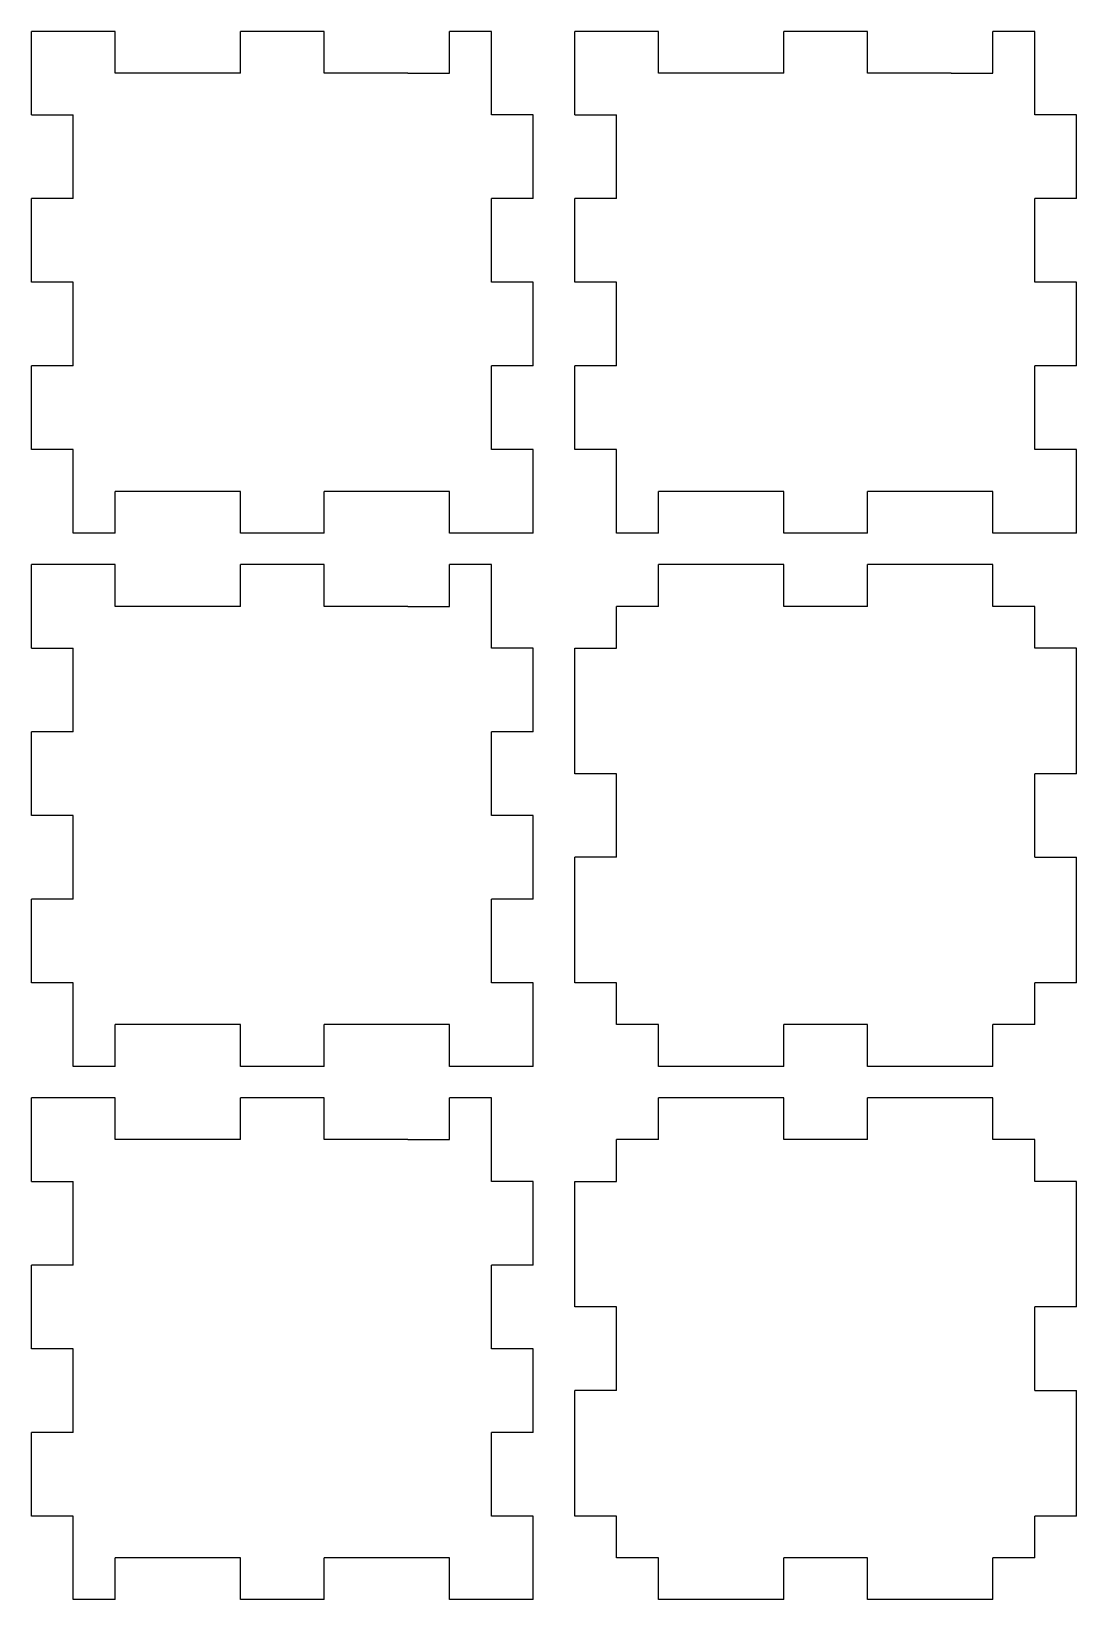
# Model space of a CAD drawing. Extents: x -1 to 101, y -155 to 131.
# Drawn here: x 22.1 to 101.3, y -154.9 to -36 of the extents above.
import ezdxf

# ---------------------------------------------------------------- set-up
doc = ezdxf.new("R2010")
doc.units = 0
doc.layers.get('0').update_dxf_attribs({"linetype": 'CONTINUOUS'})

msp = doc.modelspace()

# ---------------------------------------------------------------- linework, layer by layer
at = {"color": 4}
for p, q in [((22.064057, -39.164918), (22.064057, -35.994916)), ((25.234057, -35.994916), (22.064057, -35.994916)), ((28.404058, -35.994916), (25.234057, -35.994916)), ((28.404058, -39.164918), (28.404058, -35.994916)), ((41.084057, -35.994916), (37.914058, -35.994916)), ((37.914058, -39.164918), (37.914058, -35.994916)), ((44.254056, -35.994916), (41.084057, -35.994916)), ((44.254056, -39.164918), (44.254056, -35.994916)), ((53.764056, -39.164918), (53.764056, -35.994916)), ((56.934058, -35.994916), (53.764056, -35.994916)), ((56.934058, -39.164918), (56.934058, -35.994916)), ((63.239901, -39.164918), (63.239901, -35.994916)), ((66.409903, -35.994916), (63.239901, -35.994916)), ((69.579902, -35.994916), (66.409903, -35.994916)), ((69.579902, -39.164918), (69.579902, -35.994916)), ((82.259901, -35.994916), (79.089902, -35.994916)), ((79.089902, -39.164918), (79.089902, -35.994916)), ((85.429903, -35.994916), (82.259901, -35.994916)), ((85.429903, -39.164918), (85.429903, -35.994916)), ((94.939903, -39.164918), (94.939903, -35.994916)), ((98.109902, -35.994916), (94.939903, -35.994916)), ((98.109902, -39.164918), (98.109902, -35.994916)), ((22.064057, -42.334917), (22.064057, -39.164918)), ((31.574057, -39.164918), (28.404058, -39.164918)), ((37.914058, -39.164918), (31.574057, -39.164918)), ((50.594057, -39.164918), (44.254056, -39.164918)), ((50.594057, -39.164918), (53.764056, -39.164918)), ((56.934058, -42.334917), (56.934058, -39.164918)), ((63.239901, -42.334917), (63.239901, -39.164918)), ((72.749901, -39.164918), (69.579902, -39.164918)), ((79.089902, -39.164918), (72.749901, -39.164918)), ((91.769904, -39.164918), (85.429903, -39.164918)), ((91.769904, -39.164918), (94.939903, -39.164918)), ((98.109902, -42.334917), (98.109902, -39.164918)), ((22.064057, -42.334917), (25.234057, -42.334917)), ((25.234057, -45.504916), (25.234057, -42.334917)), ((60.104057, -42.334917), (56.934058, -42.334917)), ((60.104057, -45.504916), (60.104057, -42.334917)), ((63.239901, -42.334917), (66.409903, -42.334917)), ((66.409903, -45.504916), (66.409903, -42.334917)), ((101.279904, -42.334917), (98.109902, -42.334917)), ((101.279904, -45.504916), (101.279904, -42.334917)), ((25.234057, -48.674917), (25.234057, -45.504916)), ((60.104057, -48.674917), (60.104057, -45.504916)), ((66.409903, -48.674917), (66.409903, -45.504916)), ((101.279904, -48.674917), (101.279904, -45.504916)), ((22.064057, -51.844916), (22.064057, -48.674917)), ((25.234057, -48.674917), (22.064057, -48.674917)), ((56.934058, -51.844916), (56.934058, -48.674917)), ((60.104057, -48.674917), (56.934058, -48.674917)), ((63.239901, -51.844916), (63.239901, -48.674917)), ((66.409903, -48.674917), (63.239901, -48.674917)), ((98.109902, -51.844916), (98.109902, -48.674917)), ((101.279904, -48.674917), (98.109902, -48.674917)), ((22.064057, -55.014916), (22.064057, -51.844916)), ((56.934058, -55.014916), (56.934058, -51.844916)), ((63.239901, -55.014916), (63.239901, -51.844916)), ((98.109902, -55.014916), (98.109902, -51.844916)), ((25.234057, -55.014916), (22.064057, -55.014916)), ((25.234057, -58.184917), (25.234057, -55.014916)), ((60.104057, -55.014916), (56.934058, -55.014916)), ((60.104057, -58.184917), (60.104057, -55.014916)), ((66.409903, -55.014916), (63.239901, -55.014916)), ((66.409903, -58.184917), (66.409903, -55.014916)), ((101.279904, -55.014916), (98.109902, -55.014916)), ((101.279904, -58.184917), (101.279904, -55.014916)), ((25.234057, -61.354916), (25.234057, -58.184917)), ((60.104057, -61.354916), (60.104057, -58.184917)), ((66.409903, -61.354916), (66.409903, -58.184917)), ((101.279904, -61.354916), (101.279904, -58.184917)), ((22.064057, -64.524915), (22.064057, -61.354916)), ((25.234057, -61.354916), (22.064057, -61.354916)), ((56.934058, -64.524915), (56.934058, -61.354916)), ((60.104057, -61.354916), (56.934058, -61.354916)), ((63.239901, -64.524915), (63.239901, -61.354916)), ((66.409903, -61.354916), (63.239901, -61.354916)), ((98.109902, -64.524915), (98.109902, -61.354916)), ((101.279904, -61.354916), (98.109902, -61.354916)), ((22.064057, -67.694917), (22.064057, -64.524915)), ((56.934058, -67.694917), (56.934058, -64.524915)), ((63.239901, -67.694917), (63.239901, -64.524915)), ((98.109902, -67.694917), (98.109902, -64.524915)), ((25.234057, -67.694917), (22.064057, -67.694917)), ((25.234057, -70.864916), (25.234057, -67.694917)), ((60.104057, -67.694917), (56.934058, -67.694917)), ((60.104057, -70.864916), (60.104057, -67.694917)), ((66.409903, -67.694917), (63.239901, -67.694917)), ((66.409903, -70.864916), (66.409903, -67.694917)), ((101.279904, -67.694917), (98.109902, -67.694917)), ((101.279904, -70.864916), (101.279904, -67.694917)), ((25.234057, -74.034915), (25.234057, -70.864916)), ((28.404058, -74.034915), (28.404058, -70.864916)), ((31.574057, -70.864916), (28.404058, -70.864916)), ((34.744056, -70.864916), (31.574057, -70.864916)), ((37.914058, -70.864916), (34.744056, -70.864916)), ((37.914058, -74.034915), (37.914058, -70.864916)), ((47.424058, -70.864916), (44.254056, -70.864916)), ((44.254056, -74.034915), (44.254056, -70.864916)), ((50.594057, -70.864916), (47.424058, -70.864916)), ((53.764056, -70.864916), (50.594057, -70.864916)), ((53.764056, -74.034915), (53.764056, -70.864916)), ((60.104057, -74.034915), (60.104057, -70.864916)), ((66.409903, -74.034915), (66.409903, -70.864916)), ((69.579902, -74.034915), (69.579902, -70.864916)), ((72.749901, -70.864916), (69.579902, -70.864916)), ((75.919903, -70.864916), (72.749901, -70.864916)), ((79.089902, -70.864916), (75.919903, -70.864916)), ((79.089902, -74.034915), (79.089902, -70.864916)), ((88.599902, -70.864916), (85.429903, -70.864916)), ((85.429903, -74.034915), (85.429903, -70.864916)), ((91.769904, -70.864916), (88.599902, -70.864916)), ((94.939903, -70.864916), (91.769904, -70.864916)), ((94.939903, -74.034915), (94.939903, -70.864916)), ((101.279904, -74.034915), (101.279904, -70.864916)), ((28.404058, -74.034915), (25.234057, -74.034915)), ((41.084057, -74.034915), (37.914058, -74.034915)), ((44.254056, -74.034915), (41.084057, -74.034915)), ((56.934058, -74.034915), (53.764056, -74.034915)), ((60.104057, -74.034915), (56.934058, -74.034915)), ((69.579902, -74.034915), (66.409903, -74.034915)), ((82.259901, -74.034915), (79.089902, -74.034915)), ((85.429903, -74.034915), (82.259901, -74.034915)), ((98.109902, -74.034915), (94.939903, -74.034915)), ((101.279904, -74.034915), (98.109902, -74.034915)), ((25.234057, -76.419117), (22.064057, -76.419117)), ((22.064057, -79.589119), (22.064057, -76.419117)), ((28.404058, -76.419117), (25.234057, -76.419117)), ((28.404058, -79.589119), (28.404058, -76.419117)), ((37.914058, -79.589119), (37.914058, -76.419117)), ((41.084057, -76.419117), (37.914058, -76.419117)), ((44.254056, -76.419117), (41.084057, -76.419117)), ((44.254056, -79.589119), (44.254056, -76.419117)), ((56.934058, -76.419117), (53.764056, -76.419117)), ((53.764056, -79.589119), (53.764056, -76.419117)), ((56.934058, -79.589119), (56.934058, -76.419117)), ((69.579902, -79.589119), (69.579902, -76.419117)), ((72.749901, -76.419117), (69.579902, -76.419117)), ((75.919903, -76.419117), (72.749901, -76.419117)), ((79.089902, -76.419117), (75.919903, -76.419117)), ((79.089902, -79.589119), (79.089902, -76.419117)), ((88.599902, -76.419117), (85.429903, -76.419117)), ((85.429903, -79.589119), (85.429903, -76.419117)), ((91.769904, -76.419117), (88.599902, -76.419117)), ((94.939903, -76.419117), (91.769904, -76.419117)), ((94.939903, -79.589119), (94.939903, -76.419117)), ((22.064057, -82.759118), (22.064057, -79.589119)), ((31.574057, -79.589119), (28.404058, -79.589119)), ((37.914058, -79.589119), (31.574057, -79.589119)), ((50.594057, -79.589119), (44.254056, -79.589119)), ((50.594057, -79.589119), (53.764056, -79.589119)), ((56.934058, -82.759118), (56.934058, -79.589119)), ((66.409903, -82.759118), (66.409903, -79.589119)), ((69.579902, -79.589119), (66.409903, -79.589119)), ((82.259901, -79.589119), (79.089902, -79.589119)), ((85.429903, -79.589119), (82.259901, -79.589119)), ((98.109902, -79.589119), (94.939903, -79.589119)), ((98.109902, -82.759118), (98.109902, -79.589119)), ((22.064057, -82.759118), (25.234057, -82.759118)), ((25.234057, -85.929117), (25.234057, -82.759118)), ((60.104057, -82.759118), (56.934058, -82.759118)), ((60.104057, -85.929117), (60.104057, -82.759118)), ((63.239901, -82.759118), (66.409903, -82.759118)), ((63.239901, -85.929117), (63.239901, -82.759118)), ((101.279904, -82.759118), (98.109902, -82.759118)), ((101.279904, -85.929117), (101.279904, -82.759118)), ((25.234057, -89.099119), (25.234057, -85.929117)), ((60.104057, -89.099119), (60.104057, -85.929117)), ((63.239901, -89.099119), (63.239901, -85.929117)), ((101.279904, -89.099119), (101.279904, -85.929117)), ((25.234057, -89.099119), (22.064057, -89.099119)), ((22.064057, -92.269118), (22.064057, -89.099119)), ((60.104057, -89.099119), (56.934058, -89.099119)), ((56.934058, -92.269118), (56.934058, -89.099119)), ((63.239901, -92.269118), (63.239901, -89.099119)), ((101.279904, -92.269118), (101.279904, -89.099119)), ((22.064057, -95.439117), (22.064057, -92.269118)), ((56.934058, -95.439117), (56.934058, -92.269118)), ((66.409903, -92.269118), (63.239901, -92.269118)), ((66.409903, -95.439117), (66.409903, -92.269118)), ((98.109902, -95.439117), (98.109902, -92.269118)), ((101.279904, -92.269118), (98.109902, -92.269118)), ((25.234057, -95.439117), (22.064057, -95.439117)), ((25.234057, -98.609119), (25.234057, -95.439117)), ((60.104057, -95.439117), (56.934058, -95.439117)), ((60.104057, -98.609119), (60.104057, -95.439117)), ((66.409903, -98.609119), (66.409903, -95.439117)), ((98.109902, -98.609119), (98.109902, -95.439117)), ((25.234057, -101.779118), (25.234057, -98.609119)), ((60.104057, -101.779118), (60.104057, -98.609119)), ((63.239901, -101.779118), (63.239901, -98.609119)), ((66.409903, -98.609119), (63.239901, -98.609119)), ((98.109902, -98.609119), (101.279904, -98.609119)), ((101.279904, -101.779118), (101.279904, -98.609119)), ((25.234057, -101.779118), (22.064057, -101.779118)), ((22.064057, -104.949117), (22.064057, -101.779118)), ((60.104057, -101.779118), (56.934058, -101.779118)), ((56.934058, -104.949117), (56.934058, -101.779118)), ((63.239901, -104.949117), (63.239901, -101.779118)), ((101.279904, -104.949117), (101.279904, -101.779118)), ((22.064057, -108.119119), (22.064057, -104.949117)), ((56.934058, -108.119119), (56.934058, -104.949117)), ((63.239901, -108.119119), (63.239901, -104.949117)), ((101.279904, -108.119119), (101.279904, -104.949117)), ((25.234057, -108.119119), (22.064057, -108.119119)), ((25.234057, -111.289118), (25.234057, -108.119119)), ((60.104057, -108.119119), (56.934058, -108.119119)), ((60.104057, -111.289118), (60.104057, -108.119119)), ((66.409903, -108.119119), (63.239901, -108.119119)), ((66.409903, -111.289118), (66.409903, -108.119119)), ((101.279904, -108.119119), (98.109902, -108.119119)), ((98.109902, -111.289118), (98.109902, -108.119119)), ((25.234057, -114.459117), (25.234057, -111.289118)), ((31.574057, -111.289118), (28.404058, -111.289118)), ((28.404058, -114.459117), (28.404058, -111.289118)), ((34.744056, -111.289118), (31.574057, -111.289118)), ((37.914058, -111.289118), (34.744056, -111.289118)), ((37.914058, -114.459117), (37.914058, -111.289118)), ((44.254056, -114.459117), (44.254056, -111.289118)), ((47.424058, -111.289118), (44.254056, -111.289118)), ((50.594057, -111.289118), (47.424058, -111.289118)), ((53.764056, -111.289118), (50.594057, -111.289118)), ((53.764056, -114.459117), (53.764056, -111.289118)), ((60.104057, -114.459117), (60.104057, -111.289118)), ((69.579902, -111.289118), (66.409903, -111.289118)), ((69.579902, -114.459117), (69.579902, -111.289118)), ((82.259901, -111.289118), (79.089902, -111.289118)), ((79.089902, -114.459117), (79.089902, -111.289118)), ((85.429903, -111.289118), (82.259901, -111.289118)), ((85.429903, -114.459117), (85.429903, -111.289118)), ((94.939903, -114.459117), (94.939903, -111.289118)), ((98.109902, -111.289118), (94.939903, -111.289118)), ((28.404058, -114.459117), (25.234057, -114.459117)), ((41.084057, -114.459117), (37.914058, -114.459117)), ((44.254056, -114.459117), (41.084057, -114.459117)), ((56.934058, -114.459117), (53.764056, -114.459117)), ((60.104057, -114.459117), (56.934058, -114.459117)), ((72.749901, -114.459117), (69.579902, -114.459117)), ((75.919903, -114.459117), (72.749901, -114.459117)), ((79.089902, -114.459117), (75.919903, -114.459117)), ((88.599902, -114.459117), (85.429903, -114.459117)), ((91.769904, -114.459117), (88.599902, -114.459117)), ((94.939903, -114.459117), (91.769904, -114.459117)), ((22.064057, -120.013321), (22.064057, -116.843319)), ((25.234057, -116.843319), (22.064057, -116.843319)), ((28.404058, -116.843319), (25.234057, -116.843319)), ((28.404058, -120.013321), (28.404058, -116.843319)), ((41.084057, -116.843319), (37.914058, -116.843319)), ((37.914058, -120.013321), (37.914058, -116.843319)), ((44.254056, -116.843319), (41.084057, -116.843319)), ((44.254056, -120.013321), (44.254056, -116.843319)), ((53.764056, -120.013321), (53.764056, -116.843319)), ((56.934058, -116.843319), (53.764056, -116.843319)), ((56.934058, -120.013321), (56.934058, -116.843319)), ((72.749901, -116.843319), (69.579902, -116.843319)), ((69.579902, -120.013321), (69.579902, -116.843319)), ((75.919903, -116.843319), (72.749901, -116.843319)), ((79.089902, -116.843319), (75.919903, -116.843319)), ((79.089902, -120.013321), (79.089902, -116.843319)), ((85.429903, -120.013321), (85.429903, -116.843319)), ((88.599902, -116.843319), (85.429903, -116.843319)), ((91.769904, -116.843319), (88.599902, -116.843319)), ((94.939903, -116.843319), (91.769904, -116.843319)), ((94.939903, -120.013321), (94.939903, -116.843319)), ((22.064057, -123.18332), (22.064057, -120.013321)), ((31.574057, -120.013321), (28.404058, -120.013321)), ((37.914058, -120.013321), (31.574057, -120.013321)), ((50.594057, -120.013321), (44.254056, -120.013321)), ((50.594057, -120.013321), (53.764056, -120.013321)), ((56.934058, -123.18332), (56.934058, -120.013321)), ((69.579902, -120.013321), (66.409903, -120.013321)), ((66.409903, -123.18332), (66.409903, -120.013321)), ((82.259901, -120.013321), (79.089902, -120.013321)), ((85.429903, -120.013321), (82.259901, -120.013321)), ((98.109902, -120.013321), (94.939903, -120.013321)), ((98.109902, -123.18332), (98.109902, -120.013321)), ((22.064057, -123.18332), (25.234057, -123.18332)), ((25.234057, -126.353319), (25.234057, -123.18332)), ((60.104057, -123.18332), (56.934058, -123.18332)), ((60.104057, -126.353319), (60.104057, -123.18332)), ((63.239901, -126.353319), (63.239901, -123.18332)), ((63.239901, -123.18332), (66.409903, -123.18332)), ((101.279904, -123.18332), (98.109902, -123.18332)), ((101.279904, -126.353319), (101.279904, -123.18332)), ((25.234057, -129.523321), (25.234057, -126.353319)), ((60.104057, -129.523321), (60.104057, -126.353319)), ((63.239901, -129.523321), (63.239901, -126.353319)), ((101.279904, -129.523321), (101.279904, -126.353319)), ((22.064057, -132.69332), (22.064057, -129.523321)), ((25.234057, -129.523321), (22.064057, -129.523321)), ((56.934058, -132.69332), (56.934058, -129.523321)), ((60.104057, -129.523321), (56.934058, -129.523321)), ((63.239901, -132.69332), (63.239901, -129.523321)), ((101.279904, -132.69332), (101.279904, -129.523321)), ((22.064057, -135.863319), (22.064057, -132.69332)), ((56.934058, -135.863319), (56.934058, -132.69332)), ((66.409903, -132.69332), (63.239901, -132.69332)), ((66.409903, -135.863319), (66.409903, -132.69332)), ((101.279904, -132.69332), (98.109902, -132.69332)), ((98.109902, -135.863319), (98.109902, -132.69332)), ((25.234057, -135.863319), (22.064057, -135.863319)), ((25.234057, -139.033321), (25.234057, -135.863319)), ((60.104057, -135.863319), (56.934058, -135.863319)), ((60.104057, -139.033321), (60.104057, -135.863319)), ((66.409903, -139.033321), (66.409903, -135.863319)), ((98.109902, -139.033321), (98.109902, -135.863319)), ((25.234057, -142.20332), (25.234057, -139.033321)), ((60.104057, -142.20332), (60.104057, -139.033321)), ((66.409903, -139.033321), (63.239901, -139.033321)), ((63.239901, -142.20332), (63.239901, -139.033321)), ((98.109902, -139.033321), (101.279904, -139.033321)), ((101.279904, -142.20332), (101.279904, -139.033321)), ((22.064057, -145.373319), (22.064057, -142.20332)), ((25.234057, -142.20332), (22.064057, -142.20332)), ((56.934058, -145.373319), (56.934058, -142.20332)), ((60.104057, -142.20332), (56.934058, -142.20332)), ((63.239901, -145.373319), (63.239901, -142.20332)), ((101.279904, -145.373319), (101.279904, -142.20332)), ((22.064057, -148.54332), (22.064057, -145.373319)), ((56.934058, -148.54332), (56.934058, -145.373319)), ((63.239901, -148.54332), (63.239901, -145.373319)), ((101.279904, -148.54332), (101.279904, -145.373319)), ((25.234057, -148.54332), (22.064057, -148.54332)), ((25.234057, -151.713319), (25.234057, -148.54332)), ((60.104057, -148.54332), (56.934058, -148.54332)), ((60.104057, -151.713319), (60.104057, -148.54332)), ((66.409903, -148.54332), (63.239901, -148.54332)), ((66.409903, -151.713319), (66.409903, -148.54332)), ((98.109902, -151.713319), (98.109902, -148.54332)), ((101.279904, -148.54332), (98.109902, -148.54332)), ((25.234057, -154.883324), (25.234057, -151.713319)), ((28.404058, -154.883324), (28.404058, -151.713319)), ((31.574057, -151.713319), (28.404058, -151.713319)), ((34.744056, -151.713319), (31.574057, -151.713319)), ((37.914058, -151.713319), (34.744056, -151.713319)), ((37.914058, -154.883324), (37.914058, -151.713319)), ((47.424058, -151.713319), (44.254056, -151.713319)), ((44.254056, -154.883324), (44.254056, -151.713319)), ((50.594057, -151.713319), (47.424058, -151.713319)), ((53.764056, -151.713319), (50.594057, -151.713319)), ((53.764056, -154.883324), (53.764056, -151.713319)), ((60.104057, -154.883324), (60.104057, -151.713319)), ((69.579902, -151.713319), (66.409903, -151.713319)), ((69.579902, -154.883324), (69.579902, -151.713319)), ((79.089902, -154.883324), (79.089902, -151.713319)), ((82.259901, -151.713319), (79.089902, -151.713319)), ((85.429903, -151.713319), (82.259901, -151.713319)), ((85.429903, -154.883324), (85.429903, -151.713319)), ((98.109902, -151.713319), (94.939903, -151.713319)), ((94.939903, -154.883324), (94.939903, -151.713319)), ((28.404058, -154.883324), (25.234057, -154.883324)), ((41.084057, -154.883324), (37.914058, -154.883324)), ((44.254056, -154.883324), (41.084057, -154.883324)), ((56.934058, -154.883324), (53.764056, -154.883324)), ((60.104057, -154.883324), (56.934058, -154.883324)), ((72.749901, -154.883324), (69.579902, -154.883324)), ((75.919903, -154.883324), (72.749901, -154.883324)), ((79.089902, -154.883324), (75.919903, -154.883324)), ((88.599902, -154.883324), (85.429903, -154.883324)), ((91.769904, -154.883324), (88.599902, -154.883324)), ((94.939903, -154.883324), (91.769904, -154.883324))]:
    msp.add_line(p, q, dxfattribs=at)

doc.saveas('drawing.dxf')
